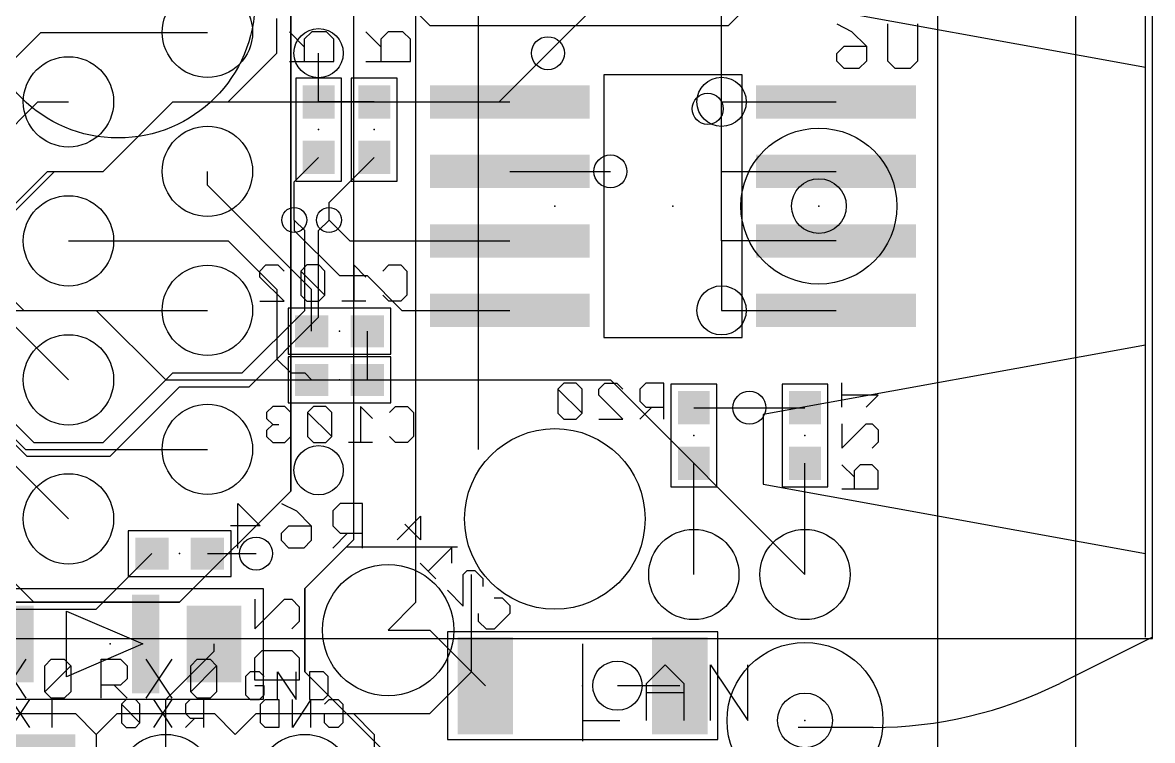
# Model space of a CAD drawing. Extents: x -61 to 136, y 23 to 123.
# Drawn here: x 98.98 to 119.63, y 45.61 to 58.73 of the extents above; entities that cross this region are included whole.
import ezdxf

# ---------------------------------------------------------------- set-up
doc = ezdxf.new("R2010")
doc.units = 0
for name, color, linetype in [('1', 14, 'CONTINUOUS'), ('13', 94, 'CONTINUOUS'), ('14', 94, 'CONTINUOUS'), ('15', 54, 'CONTINUOUS'), ('16', 134, 'CONTINUOUS'), ('17', 94, 'CONTINUOUS'), ('18', 94, 'CONTINUOUS'), ('2', 251, 'CONTINUOUS'), ('20', 251, 'CONTINUOUS'), ('21', 251, 'CONTINUOUS'), ('22', 54, 'CONTINUOUS'), ('23', 251, 'CONTINUOUS'), ('24', 54, 'CONTINUOUS'), ('25', 251, 'CONTINUOUS'), ('26', 54, 'CONTINUOUS'), ('3', 214, 'CONTINUOUS'), ('4', 214, 'CONTINUOUS'), ('40', 134, 'CONTINUOUS'), ('41', 14, 'CONTINUOUS'), ('42', 134, 'CONTINUOUS')]:
    doc.layers.add(name, color=color, linetype=linetype)

# ---------------------------------------------------------------- blocks, each defined once
blk = doc.blocks.new('RECT')
blk.add_solid([(-0.5, -0.5), (0.5, -0.5), (-0.5, 0.5), (0.5, 0.5)])
blk = doc.blocks.new('ROUNDP')
blk.add_circle((0, 0), 0.5)
blk = doc.blocks.new('PIE')
blk.add_circle((0, 0), 0.5)
blk = doc.blocks.new('SQUAREP')
blk.add_solid([(-0.5, -0.5), (0.5, -0.5), (-0.5, 0.5), (0.5, 0.5)])
blk = doc.blocks.new('ROUNDV')
blk.add_circle((0, 0), 0.5)

msp = doc.modelspace()

# ---------------------------------------------------------------- linework, layer by layer
at = {"layer": '1'}
for p, q in [((118.237, 40.767), (118.237, 105.537)), ((106.172, 48.133), (106.172, 62.611)), ((103.886, 61.722), (103.886, 50.165)), ((103.886, 50.165), (101.854, 48.133)), ((101.854, 48.133), (98.552, 48.133)), ((105.664, 47.625), (106.172, 48.133))]:
    msp.add_line(p, q, dxfattribs=at)
at = {"layer": '13'}
for p, q in [((102.87, 62.23), (106.426, 58.674)), ((103.886, 61.722), (103.886, 50.165)), ((111.887, 58.674), (114.681, 61.468)), ((106.426, 58.674), (111.887, 58.674)), ((107.696, 57.277), (108.585, 58.166)), ((100.457, 56.007), (101.727, 57.277)), ((101.727, 57.277), (107.696, 57.277)), ((96.012, 52.451), (99.568, 56.007)), ((99.568, 56.007), (100.457, 56.007)), ((97.409, 53.467), (100.33, 53.467)), ((100.33, 53.467), (101.6, 52.197)), ((101.6, 52.197), (109.728, 52.197)), ((109.728, 52.197), (113.284, 48.641)), ((103.886, 50.165), (101.854, 48.133)), ((101.854, 48.133), (98.552, 48.133))]:
    msp.add_line(p, q, dxfattribs=at)
at = {"layer": '14'}
for p, q in [((103.886, 61.722), (103.886, 50.165)), ((103.632, 58.166), (103.632, 58.801)), ((102.743, 57.277), (103.632, 58.166)), ((100.457, 56.007), (101.727, 57.277)), ((101.727, 57.277), (102.743, 57.277)), ((97.536, 54.102), (99.441, 56.007)), ((99.441, 56.007), (100.457, 56.007)), ((104.14, 54.9275), (103.9495, 55.118)), ((104.394, 54.9275), (104.5845, 55.118)), ((104.14, 53.467), (104.14, 54.9275)), ((104.394, 53.34), (104.394, 54.9275)), ((96.393, 53.848), (99.187, 51.054)), ((96.266, 53.594), (99.06, 50.8)), ((102.997, 52.324), (104.14, 53.467)), ((103.124, 52.07), (104.394, 53.34)), ((100.457, 51.054), (101.727, 52.324)), ((101.727, 52.324), (102.997, 52.324)), ((100.584, 50.8), (101.854, 52.07)), ((101.854, 52.07), (103.124, 52.07)), ((99.187, 51.054), (100.457, 51.054)), ((99.06, 50.8), (100.584, 50.8)), ((103.886, 50.165), (101.854, 48.133)), ((101.854, 48.133), (98.552, 48.133))]:
    msp.add_line(p, q, dxfattribs=at)
at = {"layer": '15'}
for p, q in [((103.886, 61.722), (103.886, 50.165)), ((103.886, 50.165), (101.854, 48.133)), ((101.854, 48.133), (98.552, 48.133))]:
    msp.add_line(p, q, dxfattribs=at)
at = {"layer": '16'}
for p, q in [((103.886, 61.722), (103.886, 50.165)), ((108.585, 58.166), (110.617, 60.198)), ((111.76, 57.277), (111.76, 59.182)), ((98.552, 57.785), (99.314, 58.547)), ((99.314, 58.547), (102.362, 58.547)), ((104.394, 57.277), (104.394, 58.166)), ((98.1964, 56.2102), (99.2632, 57.277)), ((99.2632, 57.277), (99.822, 57.277)), ((105.41, 57.277), (104.394, 57.277)), ((105.41, 57.277), (107.89, 57.277)), ((111.76, 56.007), (111.76, 57.277)), ((111.76, 57.277), (113.852, 57.277)), ((103.9495, 55.8165), (104.394, 56.261)), ((104.5845, 55.4355), (105.41, 56.261)), ((102.362, 55.753), (102.362, 56.007)), ((107.89, 56.007), (109.728, 56.007)), ((111.76, 56.007), (113.852, 56.007)), ((111.76, 54.737), (111.76, 56.007)), ((103.9495, 55.118), (103.9495, 55.8165)), ((104.267, 53.848), (102.362, 55.753)), ((104.5845, 55.118), (104.5845, 55.4355)), ((103.9495, 55.118), (103.9495, 54.9275)), ((104.5845, 55.118), (104.9655, 54.737)), ((97.7138, 54.7624), (99.0092, 53.467)), ((99.822, 54.737), (102.743, 54.737)), ((102.743, 54.737), (103.632, 53.848)), ((103.9495, 54.9275), (104.775, 54.102)), ((104.9655, 54.737), (107.89, 54.737)), ((113.852, 54.737), (111.76, 54.737)), ((111.76, 54.737), (111.76, 53.467)), ((97.5868, 54.4322), (99.822, 52.197)), ((104.775, 54.102), (105.283, 54.102)), ((105.283, 54.102), (105.918, 53.467)), ((103.632, 53.848), (103.632, 52.578)), ((104.267, 53.086), (104.267, 53.848)), ((99.0092, 53.467), (102.362, 53.467)), ((105.918, 53.467), (107.89, 53.467)), ((111.76, 53.467), (113.852, 53.467)), ((105.283, 53.086), (105.283, 52.197)), ((103.632, 52.578), (103.886, 52.324)), ((97.6884, 52.2732), (99.0346, 50.927)), ((103.886, 52.324), (104.14, 52.324)), ((104.14, 52.324), (104.267, 52.197)), ((97.536, 51.943), (99.822, 49.657)), ((111.252, 51.689), (112.268, 51.689)), ((112.268, 51.689), (113.284, 51.689)), ((99.0346, 50.927), (102.362, 50.927)), ((111.252, 48.641), (111.252, 50.673)), ((113.284, 48.641), (113.284, 50.673)), ((103.886, 50.165), (101.854, 48.133)), ((100.33, 48.006), (101.346, 49.022)), ((102.362, 49.022), (103.251, 49.022)), ((101.854, 48.133), (98.552, 48.133)), ((98.684, 48.006), (100.33, 48.006)), ((105.664, 47.625), (106.426, 47.625)), ((106.426, 47.625), (107.442, 46.609)), ((102.484, 47.239), (102.484, 47.371)), ((101.6, 46.355), (102.484, 47.239)), ((110.998, 46.609), (109.855, 46.609)), ((101.6, 44.831), (101.6, 46.355))]:
    msp.add_line(p, q, dxfattribs=at)
at = {"layer": '2'}
for p, q in [((103.886, 50.165), (103.886, 61.722)), ((101.854, 48.133), (103.886, 50.165)), ((98.552, 48.133), (101.854, 48.133))]:
    msp.add_line(p, q, dxfattribs=at)
at = {"layer": '20'}
msp.add_line((115.71, 44.507), (115.71, 101.717), dxfattribs=at)
msp.add_circle((108.712, 49.657), 1.65, dxfattribs=at)
at = {"layer": '21'}
for p, q in [((119.507, 52.832), (119.507, 63.246)), ((119.634, 47.498), (119.634, 63.246)), ((112.522, 59.182), (119.507, 57.912)), ((119.507, 52.832), (112.522, 51.562)), ((119.507, 49.022), (119.507, 52.832)), ((112.522, 51.562), (112.522, 50.292)), ((112.522, 50.292), (119.507, 49.022)), ((119.507, 47.498), (119.507, 49.022)), ((119.634, 47.498), (117.941, 46.6515)), ((119.634, 47.4726), (119.634, 47.498)), ((98.044, 47.4726), (119.634, 47.4726)), ((98.171, 46.101), (99.949, 46.101)), ((99.949, 46.101), (100.33, 45.72)), ((100.33, 45.72), (100.711, 46.101)), ((100.711, 46.101), (102.489, 46.101)), ((102.87, 45.72), (102.489, 46.101)), ((102.87, 45.72), (103.251, 46.101)), ((103.251, 46.101), (105.029, 46.101)), ((105.41, 45.72), (105.029, 46.101)), ((114.5332, 45.847), (113.157, 45.847)), ((100.33, 45.72), (100.33, 43.942)), ((105.41, 45.72), (105.41, 43.942))]:
    msp.add_line(p, q, dxfattribs=at)
msp.add_arc((114.5332, 53.467), 7.62, 270.0003, 296.5656, dxfattribs=at)
at = {"layer": '22'}
for p, q in [((112.136, 57.772), (109.606, 57.772)), ((109.606, 57.772), (109.606, 52.972)), ((112.136, 52.972), (112.136, 57.772)), ((109.606, 52.972), (112.136, 52.972)), ((99.784, 47.971), (101.184, 47.371)), ((99.784, 46.771), (99.784, 47.971)), ((101.184, 47.371), (99.784, 46.771))]:
    msp.add_line(p, q, dxfattribs=at)
msp.add_circle((111.506, 57.15), 0.2839, dxfattribs=at)
at = {"layer": '23'}
for p in [(108.712, 55.372), (113.538, 55.372)]:
    msp.add_point(p, dxfattribs=at)
at = {"layer": '24'}
for p in [(104.394, 56.769), (105.41, 56.769), (110.871, 55.372), (104.775, 53.086), (104.775, 52.197), (111.252, 51.181), (113.284, 51.181), (101.854, 49.022), (100.584, 47.371), (109.22, 46.609), (113.284, 45.974)]:
    msp.add_point(p, dxfattribs=at)
at = {"layer": '25'}
for p, q in [((98.5705, 47.0922), (99.045, 46.3804)), ((99.045, 47.0922), (98.5705, 46.3804)), ((99.3891, 46.9736), (99.5077, 47.0922)), ((99.5077, 47.0922), (99.745, 47.0922)), ((99.745, 47.0922), (99.8636, 46.9736)), ((100.4189, 46.3804), (100.4189, 47.0922)), ((100.4189, 47.0922), (100.7748, 47.0922)), ((100.7748, 47.0922), (100.8934, 46.9736)), ((101.2375, 47.0922), (101.712, 46.3804)), ((101.712, 47.0922), (101.2375, 46.3804)), ((102.0561, 46.9736), (102.1747, 47.0922)), ((102.1747, 47.0922), (102.412, 47.0922)), ((102.412, 47.0922), (102.5306, 46.9736)), ((99.3891, 46.499), (99.3891, 46.9736)), ((99.3891, 46.499), (99.8636, 46.9736)), ((99.8636, 46.9736), (99.8636, 46.499)), ((100.8934, 46.9736), (100.8934, 46.7363)), ((102.0561, 46.499), (102.0561, 46.9736)), ((102.0561, 46.499), (102.5306, 46.9736)), ((102.5306, 46.9736), (102.5306, 46.499)), ((109.22, 46.9909), (109.22, 45.974)), ((110.3894, 46.6519), (110.7284, 46.9909)), ((110.7284, 46.9909), (111.0673, 46.6519)), ((111.5588, 45.974), (111.5588, 46.9909)), ((111.5588, 46.9909), (112.2367, 45.974)), ((112.2367, 45.974), (112.2367, 46.9909)), ((100.8934, 46.7363), (100.7748, 46.6177)), ((103.1452, 46.8634), (103.0605, 46.7787)), ((103.0605, 46.7787), (103.0605, 46.4397)), ((103.3147, 46.8634), (103.1452, 46.8634)), ((103.3995, 46.7787), (103.3147, 46.8634)), ((103.6452, 46.355), (103.6452, 46.8634)), ((103.6452, 46.8634), (103.9842, 46.355)), ((103.9842, 46.355), (103.9842, 46.8634)), ((104.2299, 46.8634), (104.2299, 46.355)), ((104.4841, 46.8634), (104.2299, 46.8634)), ((104.5689, 46.7787), (104.4841, 46.8634)), ((104.5689, 46.4397), (104.5689, 46.7787)), ((99.5077, 46.3804), (99.3891, 46.499)), ((99.8636, 46.499), (99.745, 46.3804)), ((100.7748, 46.6177), (100.4189, 46.6177)), ((100.6562, 46.6177), (100.8934, 46.3804)), ((102.1747, 46.3804), (102.0561, 46.499)), ((102.5306, 46.499), (102.412, 46.3804)), ((103.3995, 46.6092), (103.23, 46.6092)), ((103.3995, 46.4397), (103.3995, 46.6092)), ((110.3894, 45.974), (110.3894, 46.6519)), ((110.3894, 46.4824), (111.0673, 46.4824)), ((111.0673, 46.6519), (111.0673, 45.974)), ((99.745, 46.3804), (99.5077, 46.3804)), ((102.412, 46.3804), (102.1747, 46.3804)), ((103.0605, 46.4397), (103.1452, 46.355)), ((103.1452, 46.355), (103.3147, 46.355)), ((103.3147, 46.355), (103.3995, 46.4397)), ((104.2299, 46.355), (104.4841, 46.355)), ((104.4841, 46.355), (104.5689, 46.4397)), ((109.22, 45.974), (109.8979, 45.974))]:
    msp.add_line(p, q, dxfattribs=at)
at = {"layer": '26'}
for p, q in [((113.8636, 58.7001), (114.1347, 58.5645)), ((114.7991, 58.0222), (114.7991, 58.7001)), ((115.3414, 58.7001), (115.3414, 58.0222)), ((104.1318, 58.2848), (103.8606, 58.5559)), ((104.2673, 58.5559), (104.1318, 58.4203)), ((104.5385, 58.5559), (104.2673, 58.5559)), ((104.6741, 58.4203), (104.5385, 58.5559)), ((105.5288, 58.2848), (105.2576, 58.5559)), ((105.6643, 58.5559), (105.5288, 58.4203)), ((105.9355, 58.5559), (105.6643, 58.5559)), ((106.0711, 58.4203), (105.9355, 58.5559)), ((114.1347, 58.5645), (114.4059, 58.2933)), ((104.1318, 58.4203), (104.1318, 58.0136)), ((104.6741, 58.0136), (104.6741, 58.4203)), ((105.5288, 58.4203), (105.5288, 58.0136)), ((106.0711, 58.0136), (106.0711, 58.4203)), ((113.8636, 58.1578), (113.9991, 58.2933)), ((113.9991, 58.2933), (114.4059, 58.2933)), ((114.4059, 58.2933), (114.4059, 58.0222)), ((113.8636, 58.0222), (113.8636, 58.1578)), ((103.8606, 58.0136), (104.6741, 58.0136)), ((105.2576, 58.0136), (106.0711, 58.0136)), ((113.9991, 57.8866), (113.8636, 58.0222)), ((114.2703, 57.8866), (113.9991, 57.8866)), ((114.4059, 58.0222), (114.2703, 57.8866)), ((114.9347, 57.8866), (114.7991, 58.0222)), ((115.2058, 57.8866), (114.9347, 57.8866)), ((115.3414, 58.0222), (115.2058, 57.8866)), ((103.3209, 54.186), (103.4311, 54.2962)), ((103.3209, 54.0758), (103.3209, 54.186)), ((103.4311, 54.2962), (103.6514, 54.2962)), ((103.6514, 54.2962), (103.7616, 54.186)), ((104.1795, 54.2962), (104.0693, 54.186)), ((104.0693, 54.186), (104.0693, 53.7454)), ((104.51, 53.7454), (104.0693, 54.186)), ((104.3998, 54.2962), (104.1795, 54.2962)), ((104.51, 54.186), (104.3998, 54.2962)), ((104.51, 53.7454), (104.51, 54.186)), ((105.2584, 54.0758), (105.0381, 54.2962)), ((105.0381, 54.2962), (105.0381, 53.6352)), ((105.5662, 54.186), (105.6763, 54.2962)), ((105.6763, 54.2962), (105.8966, 54.2962)), ((105.8966, 54.2962), (106.0068, 54.186)), ((106.0068, 54.186), (106.0068, 53.7454)), ((103.7616, 53.6352), (103.3209, 54.0758)), ((104.0693, 53.7454), (104.1795, 53.6352)), ((104.3998, 53.6352), (104.51, 53.7454)), ((105.6763, 53.6352), (105.5662, 53.7454)), ((106.0068, 53.7454), (105.8966, 53.6352)), ((103.3209, 53.6352), (103.7616, 53.6352)), ((104.1795, 53.6352), (104.3998, 53.6352)), ((105.2584, 53.6352), (104.8177, 53.6352)), ((105.8966, 53.6352), (105.6763, 53.6352)), ((108.8785, 52.1372), (108.7683, 52.027)), ((109.0988, 52.1372), (108.8785, 52.1372)), ((109.209, 52.027), (109.0988, 52.1372)), ((109.5167, 52.027), (109.6269, 52.1372)), ((109.6269, 52.1372), (109.8472, 52.1372)), ((109.8472, 52.1372), (109.9574, 52.027)), ((110.3753, 52.1372), (110.2652, 52.027)), ((110.7058, 52.1372), (110.3753, 52.1372)), ((110.7058, 51.4762), (110.7058, 52.1372)), ((113.9602, 51.7), (113.9602, 52.1407)), ((108.7683, 52.027), (108.7683, 51.5864)), ((109.209, 51.5864), (108.7683, 52.027)), ((109.209, 51.5864), (109.209, 52.027)), ((109.5167, 51.9168), (109.5167, 52.027)), ((109.9574, 51.4762), (109.5167, 51.9168)), ((110.2652, 52.027), (110.2652, 51.8067)), ((114.6212, 51.9203), (113.9602, 51.9203)), ((114.4008, 51.7), (114.6212, 51.9203)), ((103.5547, 51.7119), (103.4446, 51.6017)), ((103.7751, 51.7119), (103.5547, 51.7119)), ((103.8852, 51.6017), (103.7751, 51.7119)), ((104.3032, 51.7119), (104.193, 51.6017)), ((104.5235, 51.7119), (104.3032, 51.7119)), ((104.6336, 51.6017), (104.5235, 51.7119)), ((105.382, 51.4915), (105.1617, 51.7119)), ((105.1617, 51.7119), (105.1617, 51.0509)), ((105.6898, 51.6017), (105.8, 51.7119)), ((105.8, 51.7119), (106.0203, 51.7119)), ((106.0203, 51.7119), (106.1305, 51.6017)), ((110.2652, 51.8067), (110.3753, 51.6965)), ((110.4855, 51.6965), (110.2652, 51.4762)), ((110.3753, 51.6965), (110.7058, 51.6965)), ((103.4446, 51.6017), (103.4446, 51.4915)), ((103.4446, 51.4915), (103.5547, 51.3814)), ((104.193, 51.6017), (104.193, 51.1611)), ((104.6336, 51.1611), (104.193, 51.6017)), ((104.6336, 51.1611), (104.6336, 51.6017)), ((106.1305, 51.6017), (106.1305, 51.1611)), ((108.7683, 51.5864), (108.8785, 51.4762)), ((108.8785, 51.4762), (109.0988, 51.4762)), ((109.0988, 51.4762), (109.209, 51.5864)), ((109.5167, 51.4762), (109.9574, 51.4762)), ((103.5547, 51.3814), (103.4446, 51.2712)), ((103.4446, 51.2712), (103.4446, 51.1611)), ((103.5547, 51.3814), (103.6649, 51.3814)), ((113.9602, 51.3923), (113.9602, 50.9516)), ((113.9602, 50.9516), (114.4008, 51.3923)), ((114.4008, 51.3923), (114.511, 51.3923)), ((114.511, 51.3923), (114.6212, 51.2821)), ((114.6212, 51.2821), (114.6212, 51.0618)), ((103.4446, 51.1611), (103.5547, 51.0509)), ((103.5547, 51.0509), (103.7751, 51.0509)), ((103.7751, 51.0509), (103.8852, 51.1611)), ((104.193, 51.1611), (104.3032, 51.0509)), ((104.3032, 51.0509), (104.5235, 51.0509)), ((104.5235, 51.0509), (104.6336, 51.1611)), ((105.382, 51.0509), (104.9414, 51.0509)), ((105.8, 51.0509), (105.6898, 51.1611)), ((106.0203, 51.0509), (105.8, 51.0509)), ((106.1305, 51.1611), (106.0203, 51.0509)), ((114.6212, 51.0618), (114.511, 50.9516)), ((114.1805, 50.4235), (113.9602, 50.6438)), ((114.2907, 50.6438), (114.1805, 50.5337)), ((114.511, 50.6438), (114.2907, 50.6438)), ((114.6212, 50.5337), (114.511, 50.6438)), ((114.1805, 50.5337), (114.1805, 50.2032)), ((114.6212, 50.2032), (114.6212, 50.5337)), ((113.9602, 50.2032), (114.6212, 50.2032)), ((102.9162, 49.1236), (102.9162, 49.9371)), ((102.9162, 49.9371), (103.3229, 49.5303)), ((103.7161, 49.9371), (103.9873, 49.8015)), ((103.9873, 49.8015), (104.2584, 49.5303)), ((104.7872, 49.9371), (104.6516, 49.8015)), ((104.6516, 49.8015), (104.6516, 49.5303)), ((105.194, 49.9371), (104.7872, 49.9371)), ((105.194, 49.1236), (105.194, 49.9371)), ((105.8277, 49.2727), (106.2591, 49.7041)), ((106.2591, 49.7041), (106.2591, 49.2727)), ((103.3229, 49.5303), (102.7806, 49.5303)), ((103.7161, 49.3948), (103.8517, 49.5303)), ((103.7161, 49.2592), (103.7161, 49.3948)), ((103.8517, 49.5303), (104.2584, 49.5303)), ((104.2584, 49.5303), (104.2584, 49.2592)), ((104.6516, 49.5303), (104.7872, 49.3948)), ((104.9228, 49.3948), (104.6516, 49.1236)), ((104.7872, 49.3948), (105.194, 49.3948)), ((106.2591, 49.2727), (105.9715, 49.5603)), ((103.8517, 49.1236), (103.7161, 49.2592)), ((104.2584, 49.2592), (104.1229, 49.1236)), ((104.1229, 49.1236), (103.8517, 49.1236)), ((106.8272, 49.136), (106.3957, 48.7046)), ((106.8272, 48.8484), (106.8272, 49.136)), ((106.5395, 48.5608), (106.2519, 48.8484)), ((107.0357, 48.6399), (107.1076, 48.7118)), ((107.0357, 48.0647), (107.0357, 48.6399)), ((107.1076, 48.7118), (107.2514, 48.7118)), ((107.2514, 48.7118), (107.3952, 48.568)), ((107.3952, 48.568), (107.3952, 48.4242)), ((106.7481, 48.3523), (107.0357, 48.0647)), ((103.2256, 48.1884), (103.2256, 47.6461)), ((103.2256, 47.6461), (103.7679, 48.1884)), ((103.7679, 48.1884), (103.9035, 48.1884)), ((103.9035, 48.1884), (104.0391, 48.0529)), ((107.6037, 48.2157), (107.7475, 48.2157)), ((107.7475, 48.2157), (107.8913, 48.0719)), ((104.0391, 48.0529), (104.0391, 47.7817)), ((107.3161, 47.7843), (107.3161, 47.9281)), ((107.8913, 47.9281), (107.6037, 47.6405)), ((107.8913, 48.0719), (107.8913, 47.9281)), ((104.0391, 47.7817), (103.9035, 47.6461)), ((107.4599, 47.6405), (107.3161, 47.7843)), ((107.6037, 47.6405), (107.4599, 47.6405)), ((103.2256, 47.1173), (103.3612, 47.2529)), ((103.2256, 46.7106), (103.2256, 47.1173)), ((103.3612, 47.2529), (103.9035, 47.2529)), ((103.9035, 47.2529), (104.0391, 47.1173)), ((104.0391, 47.1173), (104.0391, 46.7106)), ((104.0391, 46.7106), (103.2256, 46.7106)), ((99.1103, 46.3554), (98.7713, 45.847)), ((98.7713, 46.3554), (99.1103, 45.847)), ((99.695, 46.3554), (99.356, 46.3554)), ((99.5255, 45.847), (99.5255, 46.3554)), ((100.8749, 46.3554), (100.7902, 46.2707)), ((100.7902, 46.2707), (100.7902, 45.9317)), ((101.1291, 45.9317), (100.7902, 46.2707)), ((101.0444, 46.3554), (100.8749, 46.3554)), ((101.1291, 46.2707), (101.0444, 46.3554)), ((101.1291, 45.9317), (101.1291, 46.2707)), ((101.7138, 46.3554), (101.3748, 45.847)), ((101.3748, 46.3554), (101.7138, 45.847)), ((102.0443, 46.3554), (101.9595, 46.2707)), ((101.9595, 46.2707), (101.9595, 46.1012)), ((102.2985, 46.3554), (102.0443, 46.3554)), ((102.2985, 45.847), (102.2985, 46.3554)), ((103.3302, 46.2707), (103.4149, 46.3554)), ((103.3302, 45.9317), (103.3302, 46.2707)), ((103.4149, 46.3554), (103.6691, 46.3554)), ((103.6691, 46.3554), (103.6691, 45.847)), ((104.2538, 46.3554), (103.9148, 45.847)), ((103.9148, 45.847), (103.9148, 46.3554)), ((104.2538, 45.847), (104.2538, 46.3554)), ((104.4995, 46.2707), (104.5843, 46.3554)), ((104.5843, 46.3554), (104.7538, 46.3554)), ((104.7538, 46.3554), (104.8385, 46.2707)), ((104.8385, 46.2707), (104.8385, 45.9317)), ((101.9595, 46.1012), (102.0443, 46.0165)), ((104.4995, 45.9317), (104.4995, 46.1012)), ((104.4995, 46.1012), (104.669, 46.1012)), ((100.7902, 45.9317), (100.8749, 45.847)), ((100.8749, 45.847), (101.0444, 45.847)), ((101.0444, 45.847), (101.1291, 45.9317)), ((102.129, 46.0165), (101.9595, 45.847)), ((102.0443, 46.0165), (102.2985, 46.0165)), ((103.4149, 45.847), (103.3302, 45.9317)), ((103.6691, 45.847), (103.4149, 45.847)), ((104.5843, 45.847), (104.4995, 45.9317)), ((104.7538, 45.847), (104.5843, 45.847)), ((104.8385, 45.9317), (104.7538, 45.847))]:
    msp.add_line(p, q, dxfattribs=at)
at = {"layer": '3'}
for p, q in [((103.886, 61.722), (103.886, 50.165)), ((103.886, 50.165), (101.854, 48.133)), ((99.187, 48.133), (98.298, 49.022)), ((101.854, 48.133), (99.187, 48.133))]:
    msp.add_line(p, q, dxfattribs=at)
at = {"layer": '4'}
for p, q in [((103.886, 50.165), (103.886, 61.722)), ((101.854, 48.133), (103.886, 50.165)), ((98.552, 48.133), (101.854, 48.133))]:
    msp.add_line(p, q, dxfattribs=at)
at = {"layer": '40'}
for p, q in [((104.8131, 57.7088), (103.9749, 57.7088)), ((103.9749, 57.7088), (103.9749, 55.8292)), ((104.8131, 55.8292), (104.8131, 57.7088)), ((104.9909, 57.7088), (104.9909, 55.8292)), ((105.8291, 57.7088), (104.9909, 57.7088)), ((105.8291, 55.8292), (105.8291, 57.7088)), ((103.9749, 55.8292), (104.8131, 55.8292)), ((104.9909, 55.8292), (105.8291, 55.8292)), ((105.7148, 53.5051), (103.8352, 53.5051)), ((103.8352, 53.5051), (103.8352, 52.6669)), ((105.7148, 52.6669), (105.7148, 53.5051)), ((103.8352, 52.6669), (105.7148, 52.6669)), ((105.7148, 52.6161), (103.8352, 52.6161)), ((103.8352, 52.6161), (103.8352, 51.7779)), ((105.7148, 51.7779), (105.7148, 52.6161)), ((110.8329, 52.1208), (110.8329, 50.2412)), ((111.6711, 52.1208), (110.8329, 52.1208)), ((111.6711, 50.2412), (111.6711, 52.1208)), ((113.7031, 52.1208), (112.8649, 52.1208)), ((112.8649, 52.1208), (112.8649, 50.2412)), ((113.7031, 50.2412), (113.7031, 52.1208)), ((103.8352, 51.7779), (105.7148, 51.7779)), ((110.8329, 50.2412), (111.6711, 50.2412)), ((112.8649, 50.2412), (113.7031, 50.2412)), ((102.7938, 49.4411), (100.9142, 49.4411)), ((100.9142, 49.4411), (100.9142, 48.6029)), ((102.7938, 48.6029), (102.7938, 49.4411)), ((100.9142, 48.6029), (102.7938, 48.6029)), ((97.79, 48.387), (103.378, 48.387)), ((103.378, 48.387), (103.378, 46.355)), ((111.693, 47.592), (106.747, 47.592)), ((106.747, 47.592), (106.747, 45.626)), ((111.693, 45.626), (111.693, 47.592)), ((103.378, 46.355), (97.79, 46.355)), ((106.747, 45.626), (111.693, 45.626))]:
    msp.add_line(p, q, dxfattribs=at)
msp.add_circle((100.73, 59.117), 2.5, dxfattribs=at)
at = {"layer": '41'}
for p, q in [((105.029, 61.722), (105.029, 49.276)), ((107.315, 50.927), (107.315, 59.944)), ((105.029, 49.276), (104.14, 48.387)), ((107.188, 46.863), (107.188, 48.641)), ((104.14, 48.387), (104.14, 46.863)), ((104.14, 46.863), (104.902, 46.101)), ((106.426, 46.101), (107.188, 46.863)), ((104.902, 46.101), (106.426, 46.101))]:
    msp.add_line(p, q, dxfattribs=at)
msp.add_circle((113.538, 55.372), 1.425, dxfattribs=at)
at = {"layer": '42'}
for p, q in [((104.14, 48.387), (104.902, 49.149)), ((104.902, 49.149), (106.934, 49.149)), ((104.14, 46.863), (104.14, 48.387)), ((109.22, 47.371), (109.22, 45.593)), ((105.664, 45.339), (104.14, 46.863))]:
    msp.add_line(p, q, dxfattribs=at)
msp.add_circle((113.284, 45.974), 1.425, dxfattribs=at)

# ---------------------------------------------------------------- block references
at = {"layer": '1'}
msp.add_blockref('PIE', (113.538, 55.372), dxfattribs=at)
at = {"layer": '16'}
for p, xscale, yscale, rotation in [((104.394, 57.277), 0.6096, 0.5842, 90), ((105.41, 57.277), 0.6096, 0.5842, 270), ((107.89, 57.277), 0.6096, 2.921, 270), ((113.852, 57.277), 0.6096, 2.921, 270), ((104.394, 56.261), 0.6096, 0.5842, 90), ((105.41, 56.261), 0.6096, 0.5842, 270), ((107.89, 56.007), 0.6096, 2.921, 270), ((113.852, 56.007), 0.6096, 2.921, 270), ((107.89, 54.737), 0.6096, 2.921, 270), ((113.852, 54.737), 0.6096, 2.921, 270), ((107.89, 53.467), 0.6096, 2.921, 270), ((113.852, 53.467), 0.6096, 2.921, 270), ((104.267, 53.086), 0.6096, 0.5842, 180), ((105.283, 53.086), 0.6096, 0.5842, 180), ((104.267, 52.197), 0.6096, 0.5842, 180), ((105.283, 52.197), 0.6096, 0.5842, 180), ((111.252, 51.689), 0.6096, 0.5842, 270), ((113.284, 51.689), 0.6096, 0.5842, 90), ((111.252, 50.673), 0.6096, 0.5842, 270), ((113.284, 50.673), 0.6096, 0.5842, 90), ((107.442, 46.609), 1.016, 1.778, 180), ((110.998, 46.609), 1.016, 1.778, 180)]:
    msp.add_blockref('RECT', p, dxfattribs=dict(at, xscale=xscale, yscale=yscale, rotation=rotation))
at = {"layer": '16', "xscale": 0.6096, "yscale": 0.5842}
for p in [(101.346, 49.022), (102.362, 49.022)]:
    msp.add_blockref('RECT', p, dxfattribs=at)
at = {"layer": '16', "yscale": 1.4, "rotation": 180}
for p in [(98.684, 47.371), (102.484, 47.371)]:
    msp.add_blockref('RECT', p, dxfattribs=at)
at = {"layer": '16'}
msp.add_blockref('PIE', (113.284, 45.974), dxfattribs=at)
at = {"layer": '17'}
for p, xscale, yscale, rotation in [((102.362, 58.547), 1.65, 1.65, 90), ((102.362, 58.547), 1.65, 1.65, 90), ((102.362, 58.547), 1.65, 1.65, 90), ((102.362, 58.547), 1.65, 1.65, 90), ((102.362, 58.547), 1.65, 1.65, 90), ((102.362, 58.547), 1.65, 1.65, 90), ((102.362, 58.547), 1.65, 1.65, 90), ((102.362, 58.547), 1.65, 1.65, 90), ((99.822, 57.277), 1.65, 1.65, 90), ((99.822, 57.277), 1.65, 1.65, 90), ((99.822, 57.277), 1.65, 1.65, 90), ((99.822, 57.277), 1.65, 1.65, 90), ((99.822, 57.277), 1.65, 1.65, 90), ((99.822, 57.277), 1.65, 1.65, 90), ((99.822, 57.277), 1.65, 1.65, 90), ((99.822, 57.277), 1.65, 1.65, 90), ((102.362, 56.007), 1.65, 1.65, 90), ((102.362, 56.007), 1.65, 1.65, 90), ((102.362, 56.007), 1.65, 1.65, 90), ((102.362, 56.007), 1.65, 1.65, 90), ((102.362, 56.007), 1.65, 1.65, 90), ((102.362, 56.007), 1.65, 1.65, 90), ((102.362, 56.007), 1.65, 1.65, 90), ((102.362, 56.007), 1.65, 1.65, 90), ((99.822, 54.737), 1.65, 1.65, 90), ((99.822, 54.737), 1.65, 1.65, 90), ((99.822, 54.737), 1.65, 1.65, 90), ((99.822, 54.737), 1.65, 1.65, 90), ((99.822, 54.737), 1.65, 1.65, 90), ((99.822, 54.737), 1.65, 1.65, 90), ((99.822, 54.737), 1.65, 1.65, 90), ((99.822, 54.737), 1.65, 1.65, 90), ((102.362, 53.467), 1.65, 1.65, 90), ((102.362, 53.467), 1.65, 1.65, 90), ((102.362, 53.467), 1.65, 1.65, 90), ((102.362, 53.467), 1.65, 1.65, 90), ((102.362, 53.467), 1.65, 1.65, 90), ((102.362, 53.467), 1.65, 1.65, 90), ((102.362, 53.467), 1.65, 1.65, 90), ((102.362, 53.467), 1.65, 1.65, 90), ((99.822, 52.197), 1.65, 1.65, 90), ((99.822, 52.197), 1.65, 1.65, 90), ((99.822, 52.197), 1.65, 1.65, 90), ((99.822, 52.197), 1.65, 1.65, 90), ((99.822, 52.197), 1.65, 1.65, 90), ((99.822, 52.197), 1.65, 1.65, 90), ((99.822, 52.197), 1.65, 1.65, 90), ((99.822, 52.197), 1.65, 1.65, 90), ((102.362, 50.927), 1.65, 1.65, 90), ((102.362, 50.927), 1.65, 1.65, 90), ((102.362, 50.927), 1.65, 1.65, 90), ((102.362, 50.927), 1.65, 1.65, 90), ((102.362, 50.927), 1.65, 1.65, 90), ((102.362, 50.927), 1.65, 1.65, 90), ((102.362, 50.927), 1.65, 1.65, 90), ((102.362, 50.927), 1.65, 1.65, 90), ((99.822, 49.657), 1.65, 1.65, 90), ((99.822, 49.657), 1.65, 1.65, 90), ((99.822, 49.657), 1.65, 1.65, 90), ((99.822, 49.657), 1.65, 1.65, 90), ((99.822, 49.657), 1.65, 1.65, 90), ((99.822, 49.657), 1.65, 1.65, 90), ((99.822, 49.657), 1.65, 1.65, 90), ((99.822, 49.657), 1.65, 1.65, 90), ((111.252, 48.641), 1.65, 1.65, 90), ((111.252, 48.641), 1.65, 1.65, 90), ((111.252, 48.641), 1.65, 1.65, 90), ((111.252, 48.641), 1.65, 1.65, 90), ((111.252, 48.641), 1.65, 1.65, 90), ((111.252, 48.641), 1.65, 1.65, 90), ((111.252, 48.641), 1.65, 1.65, 90), ((111.252, 48.641), 1.65, 1.65, 90), ((113.284, 48.641), 1.65, 1.65, 90), ((113.284, 48.641), 1.65, 1.65, 90), ((113.284, 48.641), 1.65, 1.65, 90), ((113.284, 48.641), 1.65, 1.65, 90), ((113.284, 48.641), 1.65, 1.65, 90), ((113.284, 48.641), 1.65, 1.65, 90), ((113.284, 48.641), 1.65, 1.65, 90), ((113.284, 48.641), 1.65, 1.65, 90), ((105.664, 47.625), 2.4, 2.4, 270), ((105.664, 47.625), 2.4, 2.4, 270), ((105.664, 47.625), 2.4, 2.4, 270), ((105.664, 47.625), 2.4, 2.4, 270), ((105.664, 47.625), 2.4, 2.4, 270), ((105.664, 47.625), 2.4, 2.4, 270), ((105.664, 47.625), 2.4, 2.4, 270), ((105.664, 47.625), 2.4, 2.4, 270)]:
    msp.add_blockref('ROUNDP', p, dxfattribs=dict(at, xscale=xscale, yscale=yscale, rotation=rotation))
at = {"layer": '17', "xscale": 1.778, "yscale": 1.778}
for name, p in [('SQUAREP', (99.06, 44.831)), ('SQUAREP', (99.06, 44.831)), ('ROUNDP', (101.6, 44.831)), ('ROUNDP', (101.6, 44.831)), ('ROUNDP', (104.14, 44.831)), ('ROUNDP', (104.14, 44.831))]:
    msp.add_blockref(name, p, dxfattribs=at)
at = {"layer": '18'}
for p, xscale, yscale in [((104.394, 58.166), 0.9, 0.9), ((104.394, 58.166), 0.9, 0.9), ((104.394, 58.166), 0.9, 0.9), ((104.394, 58.166), 0.9, 0.9), ((104.394, 58.166), 0.9, 0.9), ((104.394, 58.166), 0.9, 0.9), ((104.394, 58.166), 0.9, 0.9), ((104.394, 58.166), 0.9, 0.9), ((108.585, 58.166), 0.6032, 0.6032), ((108.585, 58.166), 0.6032, 0.6032), ((108.585, 58.166), 0.6032, 0.6032), ((108.585, 58.166), 0.6032, 0.6032), ((108.585, 58.166), 0.6032, 0.6032), ((108.585, 58.166), 0.6032, 0.6032), ((108.585, 58.166), 0.6032, 0.6032), ((108.585, 58.166), 0.6032, 0.6032), ((111.76, 57.277), 0.9, 0.9), ((111.76, 57.277), 0.9, 0.9), ((111.76, 57.277), 0.9, 0.9), ((111.76, 57.277), 0.9, 0.9), ((111.76, 57.277), 0.9, 0.9), ((111.76, 57.277), 0.9, 0.9), ((111.76, 57.277), 0.9, 0.9), ((111.76, 57.277), 0.9, 0.9), ((109.728, 56.007), 0.6032, 0.6032), ((109.728, 56.007), 0.6032, 0.6032), ((109.728, 56.007), 0.6032, 0.6032), ((109.728, 56.007), 0.6032, 0.6032), ((109.728, 56.007), 0.6032, 0.6032), ((109.728, 56.007), 0.6032, 0.6032), ((109.728, 56.007), 0.6032, 0.6032), ((109.728, 56.007), 0.6032, 0.6032), ((103.9495, 55.118), 0.4572, 0.4572), ((103.9495, 55.118), 0.4572, 0.4572), ((103.9495, 55.118), 0.4572, 0.4572), ((103.9495, 55.118), 0.4572, 0.4572), ((103.9495, 55.118), 0.4572, 0.4572), ((103.9495, 55.118), 0.4572, 0.4572), ((103.9495, 55.118), 0.4572, 0.4572), ((103.9495, 55.118), 0.4572, 0.4572), ((104.5845, 55.118), 0.4572, 0.4572), ((104.5845, 55.118), 0.4572, 0.4572), ((104.5845, 55.118), 0.4572, 0.4572), ((104.5845, 55.118), 0.4572, 0.4572), ((104.5845, 55.118), 0.4572, 0.4572), ((104.5845, 55.118), 0.4572, 0.4572), ((104.5845, 55.118), 0.4572, 0.4572), ((104.5845, 55.118), 0.4572, 0.4572), ((111.76, 53.467), 0.9, 0.9), ((111.76, 53.467), 0.9, 0.9), ((111.76, 53.467), 0.9, 0.9), ((111.76, 53.467), 0.9, 0.9), ((111.76, 53.467), 0.9, 0.9), ((111.76, 53.467), 0.9, 0.9), ((111.76, 53.467), 0.9, 0.9), ((111.76, 53.467), 0.9, 0.9), ((112.268, 51.689), 0.6032, 0.6032), ((112.268, 51.689), 0.6032, 0.6032), ((112.268, 51.689), 0.6032, 0.6032), ((112.268, 51.689), 0.6032, 0.6032), ((112.268, 51.689), 0.6032, 0.6032), ((112.268, 51.689), 0.6032, 0.6032), ((112.268, 51.689), 0.6032, 0.6032), ((112.268, 51.689), 0.6032, 0.6032), ((104.394, 50.546), 0.9, 0.9), ((104.394, 50.546), 0.9, 0.9), ((104.394, 50.546), 0.9, 0.9), ((104.394, 50.546), 0.9, 0.9), ((104.394, 50.546), 0.9, 0.9), ((104.394, 50.546), 0.9, 0.9), ((104.394, 50.546), 0.9, 0.9), ((104.394, 50.546), 0.9, 0.9), ((103.251, 49.022), 0.6032, 0.6032), ((103.251, 49.022), 0.6032, 0.6032), ((103.251, 49.022), 0.6032, 0.6032), ((103.251, 49.022), 0.6032, 0.6032), ((103.251, 49.022), 0.6032, 0.6032), ((103.251, 49.022), 0.6032, 0.6032), ((103.251, 49.022), 0.6032, 0.6032), ((103.251, 49.022), 0.6032, 0.6032), ((109.855, 46.609), 0.9, 0.9), ((109.855, 46.609), 0.9, 0.9), ((109.855, 46.609), 0.9, 0.9), ((109.855, 46.609), 0.9, 0.9), ((109.855, 46.609), 0.9, 0.9), ((109.855, 46.609), 0.9, 0.9), ((109.855, 46.609), 0.9, 0.9), ((109.855, 46.609), 0.9, 0.9)]:
    msp.add_blockref('ROUNDV', p, dxfattribs=dict(at, xscale=xscale, yscale=yscale))
at = {"layer": '22', "xscale": 0.5, "yscale": 1.8, "rotation": 180}
msp.add_blockref('RECT', (101.234, 47.371), dxfattribs=at)

doc.saveas('drawing.dxf')
